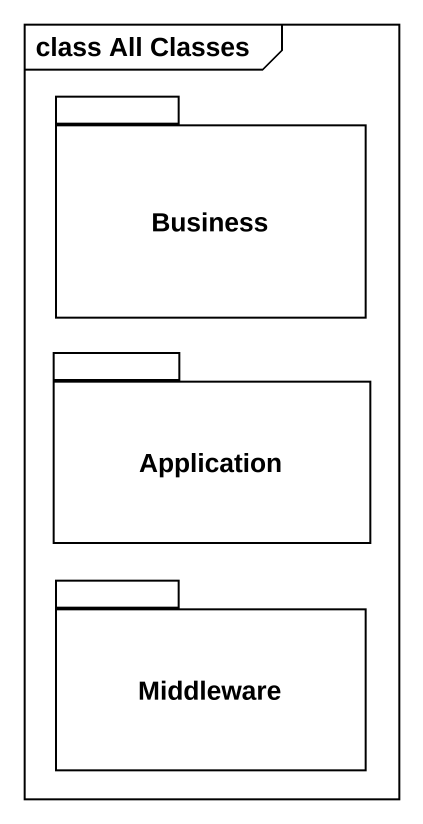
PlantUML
@startuml
mainframe class All Classes
package Business {
}
package Application {
}
package Middleware {
}
@enduml
